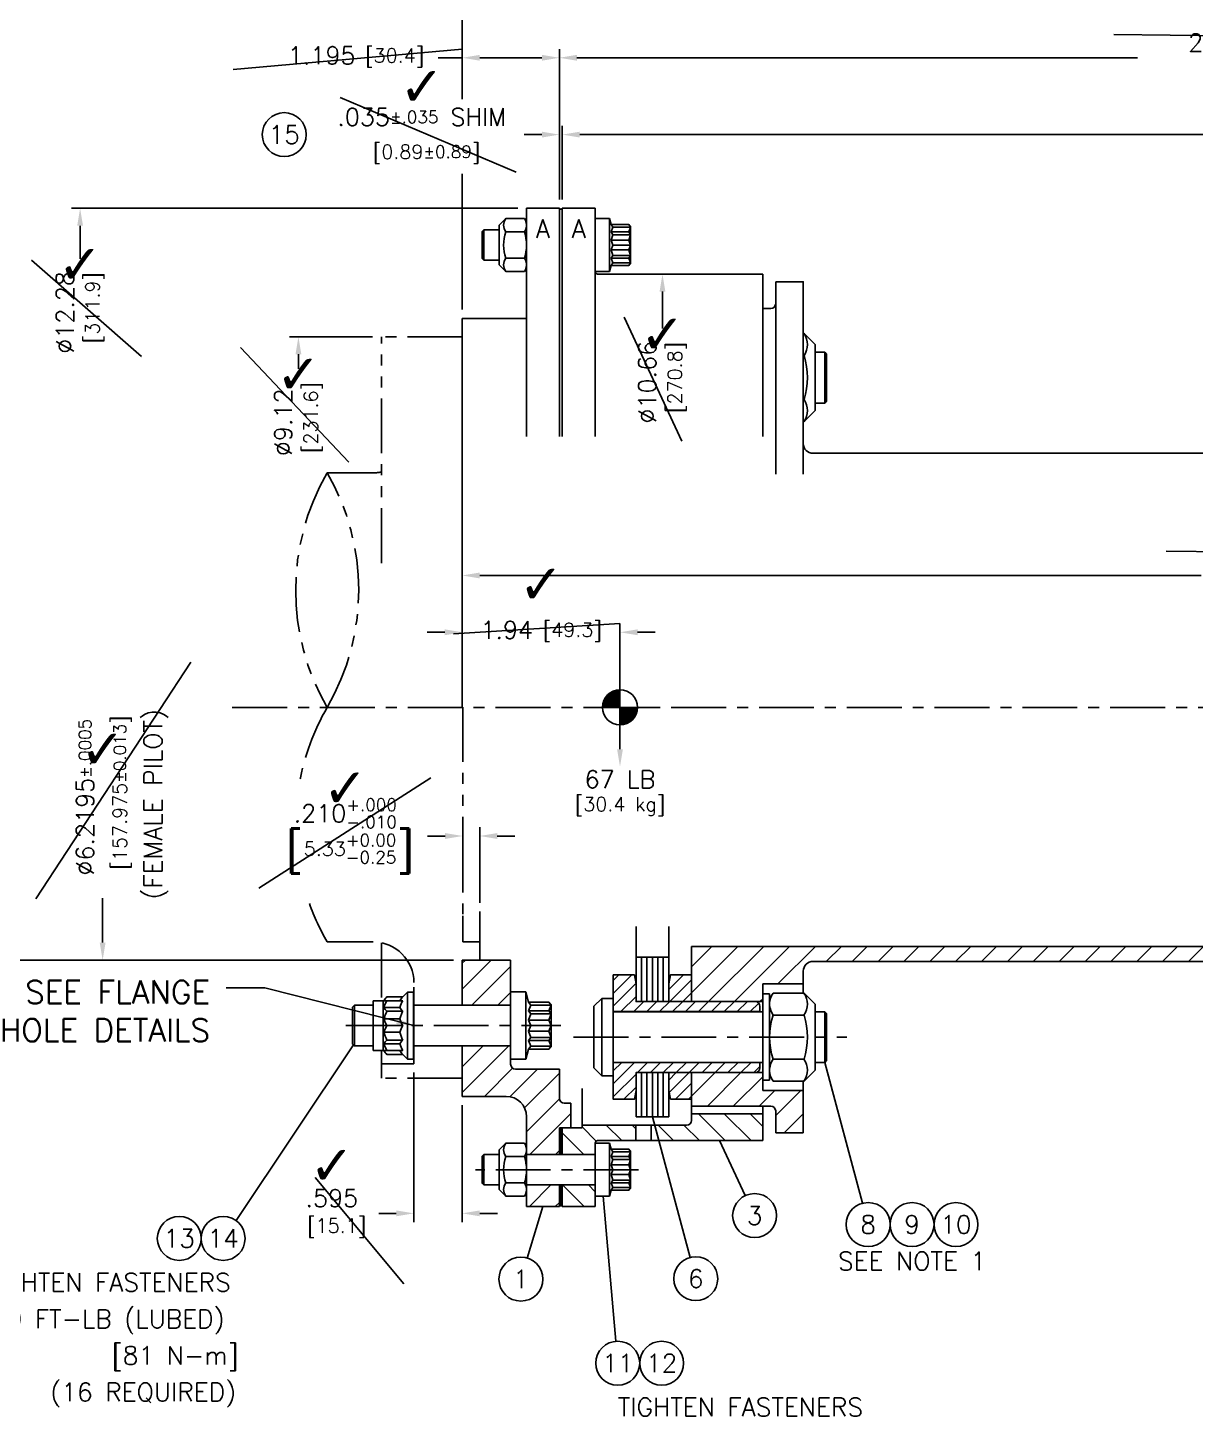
# Model space of a CAD drawing. Header units: inches. Extents: x 0 to 61.2, y 0 to 39.6.
# Drawn here: x 12.93 to 27.29, y 9.18 to 26.26 of the extents above; entities that cross this region are included whole.
import ezdxf
from ezdxf.enums import TextEntityAlignment as Align

# ---------------------------------------------------------------- set-up
doc = ezdxf.new("R2010")
doc.units = ezdxf.units.IN
doc.header["$LTSCALE"] = 0.54
doc.header["$MEASUREMENT"] = 0
doc.linetypes.add('CENTER', pattern=[2, 1.25, -0.25, 0.25, -0.25])
doc.linetypes.add('PHANTOM', pattern=[2.5, 1.25, -0.25, 0.25, -0.25, 0.25, -0.25])
for name, color, linetype in [('CENTER', 4, 'CENTER'), ('DIM', 1, 'Continuous'), ('DIM_QC_PASS', 3, 'Continuous'), ('HARD', 94, 'Continuous'), ('OBJ', 2, 'Continuous'), ('PHAN', 30, 'PHANTOM'), ('SHIM', 2, 'Continuous'), ('TEXT', 2, 'Continuous'), ('XHATCH', 3, 'Continuous')]:
    doc.layers.add(name, color=color, linetype=linetype)
doc.styles.add('ROMANS', font='romans')
doc.styles.get("Standard").update_dxf_attribs({"font": 'romans.shx'})
doc.dimstyles.get("Standard").update_dxf_attribs({"dimtxt": 0.156, "dimasz": 0.156, "dimexe": 0.0625, "dimexo": 0.0625, "dimgap": 0.09, "dimtad": 0, "dimdec": 3, "dimzin": 4, "dimdsep": 46, "dimtxsty": 'ROMANS', "dimcen": 0, "dimclrd": 1, "dimclre": 1, "dimclrt": 2, "dimazin": 1, "dimtfac": 0.8, "dimtdec": 3, "dimtofl": 0, "dimtmove": 0, "dimatfit": 3, "dimfxl": 1, "dimtolj": 1, "dimtzin": 4, "dimlwd": -1, "dimlwe": -1, "dimarcsym": 0})
doc.dimstyles.new('Standard$0', dxfattribs={"dimtxt": 0.156, "dimasz": 0.156, "dimexe": 0.0625, "dimexo": 0.0625, "dimgap": 0.09, "dimtad": 0, "dimdec": 3, "dimzin": 4, "dimdsep": 46, "dimtxsty": 'ROMANS', "dimcen": 0, "dimclrd": 1, "dimclre": 1, "dimclrt": 2, "dimazin": 1, "dimtfac": 0.8, "dimtdec": 3, "dimtofl": 0, "dimtmove": 0, "dimatfit": 3, "dimfxl": 1, "dimtolj": 1, "dimtzin": 4, "dimlwd": -1, "dimlwe": -1, "dimarcsym": 0})
pattern_1 = [(45, (3.04536, 0.80141), (-0.0795495, 0.0795495), [])]
pattern_2 = [(45, (3.04536, 0.8014), (-0.159099, 0.159099), [])]

# ---------------------------------------------------------------- blocks, each defined once
blk = doc.blocks.new('*D21')
at = {"layer": 'Defpoints', "color": 0, "transparency": 16777216}
for p in [(20.733, 23.231), (20.733, 12.571), (20.733, 12.571)]:
    blk.add_point(p, dxfattribs=at)
at = {"layer": 'DIM', "color": 1, "transparency": 16777216}
blk.add_line((20.733, 23.015), (20.733, 22.561), dxfattribs=at)
blk.add_solid([(20.697, 23.015), (20.769, 23.015), (20.733, 23.231)], dxfattribs=at)
at = {"layer": 'DIM', "color": 2, "transparency": 16777216, "insert": (20.733, 21.901), "char_height": 0.216, "attachment_point": 5, "rotation": 90, "style": 'ROMANS'}
blk.add_mtext('\\A1;%%c10.66\\P\\H0.8x; [270.8]', dxfattribs=at)
blk = doc.blocks.new('*D22')
at = {"layer": 'Defpoints', "color": 0, "transparency": 16777216}
for p in [(19.06, 24.041), (13.57, 11.761), (19.06, 11.761)]:
    blk.add_point(p, dxfattribs=at)
at = {"layer": 'DIM', "color": 1, "transparency": 16777216}
for p, q in [((18.952, 24.041), (13.462, 24.041)), ((13.57, 23.825), (13.57, 23.419))]:
    blk.add_line(p, q, dxfattribs=at)
blk.add_solid([(13.534, 23.825), (13.606, 23.825), (13.57, 24.041)], dxfattribs=at)
at = {"layer": 'DIM', "color": 2, "transparency": 16777216, "insert": (13.57, 22.76), "char_height": 0.216, "attachment_point": 5, "rotation": 90, "style": 'ROMANS'}
blk.add_mtext('\\A1;%%c12.28\\P\\H0.8x; [311.9]', dxfattribs=at)
blk = doc.blocks.new('es-hn6')
at = {"layer": 'HARD'}
for p, q in [((0, 0.281), (0.025, 0.325)), ((0, -0.281), (0, 0.281)), ((0.025, 0.325), (0.256, 0.325)), ((0.337, 0.244), (0.256, 0.325)), ((0.337, 0.244), (0.337, -0.244)), ((0.025, 0.162), (0.256, 0.162)), ((0.025, -0.162), (0.256, -0.162)), ((0.025, -0.325), (0, -0.281)), ((0.256, -0.325), (0.025, -0.325)), ((0.337, -0.244), (0.256, -0.325))]:
    blk.add_line(p, q, dxfattribs=at)
for centre, radius, start, end in [((0.143, 0.244), 0.143, 154.5389, 214.5389), ((0.138, 0.244), 0.143, 325.4611, 34.5389), ((0.535, 0), 0.535, 162.3292, 197.6708), ((-0.254, 0), 0.535, 342.3292, 17.6708), ((0.143, -0.244), 0.143, 145.4611, 205.4611), ((0.138, -0.244), 0.143, 325.4611, 34.5389)]:
    blk.add_arc(centre, radius, start, end, dxfattribs=at)
blk = doc.blocks.new('es-tb6')
at = {"layer": 'HARD'}
for p, q in [((0, 0.325), (0, -0.325)), ((0.176, 0.325), (0, 0.325)), ((0.176, -0.325), (0.176, 0.325)), ((0.195, 0.253), (0.176, 0.325)), ((0.415, 0.253), (0.195, 0.253)), ((0.195, 0.253), (0.215, 0.22)), ((0.215, 0.22), (0.195, 0.161)), ((0.435, 0.22), (0.215, 0.22)), ((0.435, 0.233), (0.415, 0.253)), ((0.415, 0.253), (0.435, 0.22)), ((0.435, 0.22), (0.415, 0.161)), ((0.435, 0.233), (0.435, -0.233)), ((0.415, 0.161), (0.195, 0.161)), ((0.195, 0.161), (0.215, 0.127)), ((0.215, 0.127), (0.195, 0.059)), ((0.415, 0.059), (0.195, 0.059)), ((0.195, 0.059), (0.215, 0)), ((0.215, 0), (0.195, -0.059)), ((0.435, 0.127), (0.215, 0.127)), ((0.435, 0), (0.215, 0)), ((0.415, 0.161), (0.435, 0.127)), ((0.435, 0.127), (0.415, 0.059)), ((0.415, 0.059), (0.435, 0)), ((0.435, 0), (0.415, -0.059)), ((0.415, -0.059), (0.195, -0.059)), ((0.195, -0.059), (0.215, -0.127)), ((0.215, -0.127), (0.195, -0.161)), ((0.415, -0.161), (0.195, -0.161)), ((0.195, -0.161), (0.215, -0.22)), ((0.435, -0.127), (0.215, -0.127)), ((0.415, -0.059), (0.435, -0.127)), ((0.435, -0.127), (0.415, -0.161)), ((0.415, -0.161), (0.435, -0.22)), ((0, -0.325), (0.176, -0.325)), ((0.195, -0.253), (0.176, -0.325)), ((0.215, -0.22), (0.195, -0.253)), ((0.415, -0.253), (0.195, -0.253)), ((0.435, -0.22), (0.215, -0.22)), ((0.435, -0.22), (0.415, -0.253)), ((0.435, -0.233), (0.415, -0.253))]:
    blk.add_line(p, q, dxfattribs=at)
blk = doc.blocks.new('es-hn10')
at = {"layer": 'HARD'}
for p, q in [((0, 0.469), (0.042, 0.541)), ((0.042, 0.541), (0.424, 0.541)), ((0.559, 0.406), (0.424, 0.541)), ((0, -0.469), (0, 0.469)), ((0.559, 0.406), (0.559, -0.406)), ((0.042, 0.271), (0.424, 0.271)), ((0.042, -0.271), (0.424, -0.271)), ((0.042, -0.541), (0, -0.469)), ((0.559, -0.406), (0.424, -0.541)), ((0.424, -0.541), (0.042, -0.541))]:
    blk.add_line(p, q, dxfattribs=at)
for centre, radius, start, end in [((0.226, 0.406), 0.239, 325.5253, 34.4747), ((0.239, 0.406), 0.239, 154.4747, 214.4747), ((0.894, 0), 0.894, 162.3637, 197.6363), ((-0.428, 0), 0.894, 342.3637, 17.6363), ((0.239, -0.406), 0.239, 145.5253, 205.5253), ((0.226, -0.406), 0.239, 325.5253, 34.4747)]:
    blk.add_arc(centre, radius, start, end, dxfattribs=at)
blk = doc.blocks.new('*D26')
at = {"layer": 'Defpoints', "color": 0, "transparency": 16777216}
for p in [(18.27, 18.825), (18.27, 17.901), (20.21, 17.901)]:
    blk.add_point(p, dxfattribs=at)
at = {"layer": 'DIM', "color": 1, "transparency": 16777216}
for p, q in [((18.054, 18.825), (17.838, 18.825)), ((20.21, 18.009), (20.21, 18.933)), ((20.426, 18.825), (20.642, 18.825))]:
    blk.add_line(p, q, dxfattribs=at)
for points in [[(18.054, 18.861), (18.054, 18.789), (18.27, 18.825)], [(20.426, 18.861), (20.426, 18.789), (20.21, 18.825)]]:
    blk.add_solid(points, dxfattribs=at)
at = {"layer": 'DIM', "color": 2, "transparency": 16777216, "insert": (19.24, 18.825), "char_height": 0.216, "attachment_point": 5, "style": 'ROMANS'}
blk.add_mtext('\\A1;1.94\\H0.8x; [49.3]', dxfattribs=at)
blk = doc.blocks.new('*D29')
at = {"layer": 'Defpoints', "color": 0, "transparency": 16777216}
for p in [(19.465, 24.947), (19.465, 24.041), (19.5, 24.041)]:
    blk.add_point(p, dxfattribs=at)
at = {"layer": 'DIM', "color": 1, "transparency": 16777216}
for p, q in [((19.249, 24.947), (19.033, 24.947)), ((19.465, 24.149), (19.465, 25.055)), ((19.5, 24.149), (19.5, 25.055)), ((19.716, 24.947), (19.932, 24.947))]:
    blk.add_line(p, q, dxfattribs=at)
for points in [[(19.249, 24.983), (19.249, 24.911), (19.465, 24.947)], [(19.716, 24.983), (19.716, 24.911), (19.5, 24.947)]]:
    blk.add_solid(points, dxfattribs=at)
at = {"layer": 'DIM', "color": 2, "transparency": 16777216, "char_height": 0.216, "attachment_point": 5, "style": 'ROMANS'}
for s, insert in [('\\A1;.035{\\H0.1512;±.035} SHIM', (17.772, 25.163)), ('\\A1;\\H0.8x; [0.89{\\H0.1512;±0.89}]', (17.772, 24.707))]:
    blk.add_mtext(s, dxfattribs=dict(at, insert=insert))
blk = doc.blocks.new('*D31')
at = {"layer": 'Defpoints', "color": 0, "transparency": 16777216}
for p in [(42.064, 24.947), (19.5, 24.041), (42.064, 22.151)]:
    blk.add_point(p, dxfattribs=at)
at = {"layer": 'DIM', "color": 1, "transparency": 16777216}
for p, q in [((19.5, 24.149), (19.5, 25.055)), ((19.716, 24.947), (29.337, 24.947)), ((41.848, 24.947), (32.227, 24.947)), ((42.064, 22.259), (42.064, 25.055))]:
    blk.add_line(p, q, dxfattribs=at)
for points in [[(19.716, 24.983), (19.716, 24.911), (19.5, 24.947)], [(41.848, 24.983), (41.848, 24.911), (42.064, 24.947)]]:
    blk.add_solid(points, dxfattribs=at)
at = {"layer": 'DIM', "color": 2, "transparency": 16777216, "insert": (30.782, 24.947), "char_height": 0.216, "attachment_point": 5, "style": 'ROMANS'}
blk.add_mtext('\\A1;CENTER SECTION', dxfattribs=at)
blk = doc.blocks.new('*D32')
at = {"layer": 'Defpoints', "color": 0, "transparency": 16777216}
for p in [(42.099, 25.892), (19.465, 24.041), (42.099, 22.151)]:
    blk.add_point(p, dxfattribs=at)
at = {"layer": 'DIM', "color": 1, "transparency": 16777216}
for p, q in [((19.465, 24.149), (19.465, 26)), ((42.099, 22.259), (42.099, 26)), ((19.681, 25.892), (26.575, 25.892)), ((41.883, 25.892), (34.989, 25.892))]:
    blk.add_line(p, q, dxfattribs=at)
for points in [[(19.681, 25.928), (19.681, 25.856), (19.465, 25.892)], [(41.883, 25.928), (41.883, 25.856), (42.099, 25.892)]]:
    blk.add_solid(points, dxfattribs=at)
at = {"layer": 'DIM', "color": 2, "transparency": 16777216, "insert": (30.782, 25.892), "char_height": 0.216, "attachment_point": 5, "style": 'ROMANS'}
blk.add_mtext('\\A1;28.299 RIGID FLANGE TO SLEEVE FLANGE (COLD) \\P\\H0.8x;[718.79]', dxfattribs=at)
blk = doc.blocks.new('*D33')
at = {"layer": 'Defpoints', "color": 0, "transparency": 16777216}
for p in [(47.825, 26.837), (18.27, 22.686), (47.825, 20.901)]:
    blk.add_point(p, dxfattribs=at)
at = {"layer": 'DIM', "color": 1, "transparency": 16777216}
for p, q in [((18.27, 25.384), (18.27, 26.945)), ((18.486, 26.837), (30.8, 26.837)), ((47.609, 26.837), (35.295, 26.837)), ((47.825, 21.009), (47.825, 26.945)), ((18.27, 22.794), (18.27, 24.463))]:
    blk.add_line(p, q, dxfattribs=at)
for points in [[(18.486, 26.873), (18.486, 26.801), (18.27, 26.837)], [(47.609, 26.873), (47.609, 26.801), (47.825, 26.837)]]:
    blk.add_solid(points, dxfattribs=at)
at = {"layer": 'DIM', "color": 2, "transparency": 16777216, "insert": (33.048, 26.837), "char_height": 0.216, "attachment_point": 5, "style": 'ROMANS'}
blk.add_mtext('\\A1;(35.220 COLD-INSTALLED) \\P\\H0.8x;[894.6]', dxfattribs=at)
blk = doc.blocks.new('*D36')
at = {"layer": 'Defpoints', "color": 0, "transparency": 16777216}
for p in [(18.27, 19.524), (42.605, 19.524), (42.605, 19.524)]:
    blk.add_point(p, dxfattribs=at)
at = {"layer": 'DIM', "color": 1, "transparency": 16777216}
for p, q in [((18.486, 19.524), (27.357, 19.524)), ((42.389, 19.524), (33.518, 19.524))]:
    blk.add_line(p, q, dxfattribs=at)
for points in [[(18.486, 19.56), (18.486, 19.488), (18.27, 19.524)], [(42.389, 19.56), (42.389, 19.488), (42.605, 19.524)]]:
    blk.add_solid(points, dxfattribs=at)
at = {"layer": 'DIM', "color": 2, "transparency": 16777216, "insert": (30.438, 19.524), "char_height": 0.216, "attachment_point": 5, "style": 'ROMANS'}
blk.add_mtext('\\A1;30.000 NOMINAL SHAFT SEPARATION\\P\\H0.8x;[762.0]', dxfattribs=at)
blk = doc.blocks.new('*D38')
at = {"layer": 'Defpoints', "color": 0, "transparency": 16777216}
for p in [(19.465, 25.892), (19.465, 24.042), (18.27, 22.686)]:
    blk.add_point(p, dxfattribs=at)
at = {"layer": 'DIM', "color": 1, "transparency": 16777216}
for p, q in [((18.27, 25.384), (18.27, 26)), ((19.465, 24.15), (19.465, 26)), ((18.27, 25.892), (17.972, 25.892)), ((19.249, 25.892), (18.486, 25.892)), ((18.27, 22.794), (18.27, 24.463))]:
    blk.add_line(p, q, dxfattribs=at)
for points in [[(18.486, 25.928), (18.486, 25.856), (18.27, 25.892)], [(19.249, 25.928), (19.249, 25.856), (19.465, 25.892)]]:
    blk.add_solid(points, dxfattribs=at)
at = {"layer": 'DIM', "color": 2, "transparency": 16777216, "insert": (16.963, 25.892), "char_height": 0.216, "attachment_point": 5, "style": 'ROMANS'}
blk.add_mtext('\\A1;1.195\\H0.8x; [30.4]', dxfattribs=at)
blk = doc.blocks.new('*D39')
at = {"layer": 'Defpoints', "color": 0, "transparency": 16777216}
for p in [(17.275, 22.461), (16.255, 13.341), (17.275, 13.341)]:
    blk.add_point(p, dxfattribs=at)
at = {"layer": 'DIM', "color": 1, "transparency": 16777216}
for p, q in [((17.167, 22.461), (16.147, 22.461)), ((16.255, 22.245), (16.255, 22.067))]:
    blk.add_line(p, q, dxfattribs=at)
blk.add_solid([(16.219, 22.245), (16.291, 22.245), (16.255, 22.461)], dxfattribs=at)
at = {"layer": 'DIM', "color": 2, "transparency": 16777216, "insert": (16.255, 21.408), "char_height": 0.216, "attachment_point": 5, "rotation": 90, "style": 'ROMANS'}
blk.add_mtext('\\A1;%%c9.12\\P\\H0.8x; [231.6]', dxfattribs=at)
blk = doc.blocks.new('*D40')
at = {"layer": 'Defpoints', "color": 0, "transparency": 16777216}
for p in [(18.27, 21.011), (11.477, 14.791), (18.27, 14.791)]:
    blk.add_point(p, dxfattribs=at)
at = {"layer": 'DIM', "color": 1, "transparency": 16777216}
for p, q in [((11.477, 15.007), (11.477, 15.465)), ((18.162, 14.791), (11.369, 14.791))]:
    blk.add_line(p, q, dxfattribs=at)
blk.add_solid([(11.441, 15.007), (11.513, 15.007), (11.477, 14.791)], dxfattribs=at)
at = {"layer": 'DIM', "color": 2, "transparency": 16777216, "char_height": 0.216, "attachment_point": 5, "rotation": 90, "style": 'ROMANS'}
for s, insert in [('\\A1;\\H0.8x; {\\o\\l\\H0.36288;[}157.988{\\H0.1512;\\S+0.000^ -0.013;}{\\o\\l\\H0.36288;]}', (11.862, 16.796)), ('\\A1;%%c6.2200{\\H0.1512;\\S+.0000^ -.0005;}', (11.193, 16.796))]:
    blk.add_mtext(s, dxfattribs=dict(at, insert=insert))
blk = doc.blocks.new('*D41')
at = {"layer": 'Defpoints', "color": 0, "transparency": 16777216}
for p in [(18.27, 21.011), (13.847, 14.792), (18.27, 14.792)]:
    blk.add_point(p, dxfattribs=at)
at = {"layer": 'DIM', "color": 1, "transparency": 16777216}
for p, q in [((13.847, 15.008), (13.847, 15.555)), ((18.162, 14.792), (13.739, 14.792))]:
    blk.add_line(p, q, dxfattribs=at)
blk.add_solid([(13.811, 15.008), (13.883, 15.008), (13.847, 14.792)], dxfattribs=at)
at = {"layer": 'DIM', "color": 2, "transparency": 16777216, "char_height": 0.216, "attachment_point": 5, "rotation": 90, "style": 'ROMANS'}
for s, insert in [('\\A1;\\H0.8x; [157.975{\\H0.1512;±0.013}]', (14.087, 16.796)), ('\\A1;%%c6.2195{\\H0.1512;±.0005}', (13.631, 16.796))]:
    blk.add_mtext(s, dxfattribs=dict(at, insert=insert))
blk = doc.blocks.new('*D43')
at = {"layer": 'Defpoints', "color": 0, "transparency": 16777216}
for p in [(18.275, 16.319), (18.275, 16.319), (18.485, 15.389)]:
    blk.add_point(p, dxfattribs=at)
at = {"layer": 'DIM', "color": 1, "transparency": 16777216}
for p, q in [((18.485, 15.497), (18.485, 16.427)), ((18.059, 16.319), (17.843, 16.319)), ((18.701, 16.319), (18.917, 16.319))]:
    blk.add_line(p, q, dxfattribs=at)
for points in [[(18.059, 16.355), (18.059, 16.283), (18.275, 16.319)], [(18.701, 16.355), (18.701, 16.283), (18.485, 16.319)]]:
    blk.add_solid(points, dxfattribs=at)
at = {"layer": 'DIM', "color": 2, "transparency": 16777216, "insert": (16.831, 16.319), "char_height": 0.216, "attachment_point": 5, "style": 'ROMANS'}
blk.add_mtext('\\A1;.210{\\H0.1512;\\S+.000^ -.010;}\\H0.8x;\\P {\\o\\l\\H0.36288;[}5.33{\\H0.1512;\\S+0.00^ -0.25;}{\\o\\l\\H0.36288;]}', dxfattribs=at)
blk = doc.blocks.new('es-tb8')
at = {"layer": 'HARD'}
for p, q in [((0, -0.414), (0, 0.414)), ((0, 0.414), (0.187, 0.414)), ((0.187, 0.414), (0.187, 0)), ((0.22, 0.29), (0.187, 0.414)), ((0.47, 0.29), (0.22, 0.29)), ((0.22, 0.29), (0.25, 0.252)), ((0.25, 0.252), (0.22, 0.184)), ((0.47, 0.184), (0.22, 0.184)), ((0.22, 0.184), (0.25, 0.145)), ((0.5, 0.252), (0.25, 0.252)), ((0.5, 0.26), (0.47, 0.29)), ((0.47, 0.29), (0.5, 0.252)), ((0.5, 0.252), (0.47, 0.184)), ((0.47, 0.184), (0.5, 0.145)), ((0.5, -0.26), (0.5, 0.26)), ((0.187, 0), (0.187, -0.414)), ((0.25, 0.145), (0.22, 0.067)), ((0.47, 0.067), (0.22, 0.067)), ((0.22, 0.067), (0.25, 0)), ((0.25, 0), (0.22, -0.067)), ((0.5, 0.145), (0.25, 0.145)), ((0.5, 0), (0.25, 0)), ((0.5, 0.145), (0.47, 0.067)), ((0.47, 0.067), (0.5, 0)), ((0.5, 0), (0.47, -0.067)), ((0.47, -0.067), (0.22, -0.067)), ((0.22, -0.067), (0.25, -0.145)), ((0.25, -0.145), (0.22, -0.184)), ((0.5, -0.145), (0.25, -0.145)), ((0.47, -0.067), (0.5, -0.145)), ((0.5, -0.145), (0.47, -0.184)), ((0.22, -0.29), (0.187, -0.414)), ((0.47, -0.184), (0.22, -0.184)), ((0.22, -0.184), (0.25, -0.252)), ((0.25, -0.252), (0.22, -0.29)), ((0.47, -0.29), (0.22, -0.29)), ((0.5, -0.252), (0.25, -0.252)), ((0.47, -0.184), (0.5, -0.252)), ((0.5, -0.252), (0.47, -0.29)), ((0.5, -0.26), (0.47, -0.29)), ((0.187, -0.414), (0, -0.414))]:
    blk.add_line(p, q, dxfattribs=at)
blk = doc.blocks.new('es-tn8')
at = {"layer": 'HARD'}
for p, q in [((0, 0.407), (0.005, 0.412)), ((0, 0.407), (0, 0.259)), ((0.005, 0.412), (0.005, -0.412)), ((0.079, 0.412), (0.005, 0.412)), ((0.079, 0.412), (0.079, -0.412)), ((0.079, 0.412), (0.137, 0.354)), ((0.332, 0.354), (0.137, 0.354)), ((0.379, 0.307), (0.332, 0.354)), ((0, 0.259), (0, -0.259)), ((0.137, 0.307), (0.173, 0.307)), ((0.332, 0.177), (0.137, 0.177)), ((0.368, 0.307), (0.173, 0.307)), ((0.368, 0.224), (0.173, 0.224)), ((0.379, 0.307), (0.379, 0.304)), ((0.379, 0.304), (0.379, -0.304)), ((0.379, 0.304), (0.5, 0.304)), ((0.5, 0.223), (0.5, 0.304)), ((0.5, -0.223), (0.5, 0.223)), ((0.332, 0), (0.137, 0)), ((0.368, 0.082), (0.173, 0.082)), ((0.368, -0.082), (0.173, -0.082)), ((0, -0.259), (0, -0.406)), ((0.332, -0.177), (0.137, -0.177)), ((0.173, -0.307), (0.137, -0.307)), ((0.368, -0.224), (0.173, -0.224)), ((0.368, -0.307), (0.173, -0.307)), ((0.332, -0.354), (0.379, -0.307)), ((0.379, -0.304), (0.379, -0.307)), ((0.5, -0.304), (0.379, -0.304)), ((0.5, -0.304), (0.5, -0.223)), ((0.005, -0.412), (0, -0.406)), ((0.005, -0.412), (0.079, -0.412)), ((0.137, -0.354), (0.079, -0.412)), ((0.332, -0.354), (0.137, -0.354))]:
    blk.add_line(p, q, dxfattribs=at)
for centre, radius, start, end in [((0.001, 0.211), 0.197, 28.9079, 46.4264), ((0.196, 0.211), 0.197, 28.9145, 46.4197), ((-0.194, 0.11), 0.385, 17.3093, 30.7356), ((-0.001, 0.321), 0.199, 313.6861, 330.9797), ((0.001, 0.11), 0.385, 17.3143, 30.7306), ((0.196, 0.32), 0.197, 313.5803, 331.0855), ((-0.198, 0.198), 0.389, 329.3332, 342.622), ((-0.194, -0.197), 0.385, 17.3093, 30.7356), ((0.001, 0.197), 0.385, 329.2694, 342.6857), ((0.001, -0.197), 0.385, 17.3143, 30.7306), ((0.001, -0.32), 0.197, 28.9079, 46.4264), ((-0.198, -0.108), 0.389, 329.3332, 342.622), ((-0.001, -0.21), 0.199, 313.6861, 330.9797), ((0.196, -0.32), 0.197, 28.9145, 46.4197), ((0.001, -0.11), 0.385, 329.2694, 342.6857), ((0.196, -0.211), 0.197, 313.5803, 331.0855)]:
    blk.add_arc(centre, radius, start, end, dxfattribs=at)
for points in [[(0.173, 0.082), (0.169, 0.099), (0.163, 0.115), (0.151, 0.146), (0.144, 0.162), (0.137, 0.177)], [(0.332, 0.177), (0.339, 0.162), (0.346, 0.146), (0.358, 0.115), (0.364, 0.099), (0.368, 0.082)], [(0.137, -0.177), (0.144, -0.162), (0.151, -0.146), (0.163, -0.115), (0.169, -0.099), (0.173, -0.082)]]:
    blk.add_open_spline(points, degree=3, knots=[0, 0, 0, 0, 0.5, 0.5, 1, 1, 1, 1], dxfattribs=at)
blk.add_open_spline([(0.368, -0.082), (0.36, -0.115), (0.347, -0.147), (0.332, -0.177)], degree=3, dxfattribs=at)
blk = doc.blocks.new('*D48')
at = {"layer": 'Defpoints', "color": 0, "transparency": 16777216}
for p in [(17.675, 13.516), (18.27, 13.116), (17.675, 11.677)]:
    blk.add_point(p, dxfattribs=at)
at = {"layer": 'DIM', "color": 1, "transparency": 16777216}
for p, q in [((17.675, 13.408), (17.675, 11.569)), ((18.27, 13.008), (18.27, 11.569)), ((17.459, 11.677), (17.243, 11.677)), ((18.486, 11.677), (18.702, 11.677))]:
    blk.add_line(p, q, dxfattribs=at)
for points in [[(17.459, 11.713), (17.459, 11.641), (17.675, 11.677)], [(18.486, 11.713), (18.486, 11.641), (18.27, 11.677)]]:
    blk.add_solid(points, dxfattribs=at)
at = {"layer": 'DIM', "color": 2, "transparency": 16777216, "insert": (16.666, 11.677), "char_height": 0.216, "attachment_point": 5, "style": 'ROMANS'}
blk.add_mtext('\\A1;.595\\H0.8x;\\P [15.1]', dxfattribs=at)

msp = doc.modelspace()

# ---------------------------------------------------------------- hatches: boundary and pattern name
at = {"layer": 'XHATCH'}
h = msp.add_hatch(dxfattribs=at)
h.set_pattern_fill('ANSI31', color=256, scale=1.8)
h.set_pattern_definition(pattern_2)
h.paths.add_polyline_path([(22.46536, 13.19041), (21.96536, 13.19041), (21.96536, 13.40791), (21.09036, 13.40791), (21.09036, 12.99641), (22.06536, 12.99641, -0.41421356), (22.12536, 12.93641), (22.12536, 12.66641), (22.46536, 12.66641)])
h.paths.add_polyline_path([(22.58536, 14.77641), (33.52036, 14.77641, 0.00761408), (33.56513, 14.96141), (21.09036, 14.96141), (21.09036, 14.28291), (21.96536, 14.28291), (21.96536, 14.50041), (22.46536, 14.50041), (22.46536, 14.65641, -0.41421356)])
h.paths.add_polyline_path([(42.06436, 13.90141), (41.71636, 13.90141), (41.65936, 13.84441), (41.65936, 13.65141), (42.06436, 13.65141)])
h.paths.add_polyline_path([(42.18936, 14.96141), (33.81513, 14.96141, -0.00761408), (33.77036, 14.77641), (41.53936, 14.77641, -0.41421356), (41.65936, 14.65641), (41.65936, 14.33341), (41.71636, 14.27641), (42.06436, 14.27641), (42.06436, 14.72966), (42.09936, 14.72966), (42.09936, 14.72991), (42.18936, 14.72991)])
h = msp.add_hatch(dxfattribs=at)
h.set_pattern_fill('ANSI31', color=256, scale=1.8)
h.set_pattern_definition(pattern_2)
h.paths.add_polyline_path([(19.46536, 12.02641), (19.06036, 12.02641), (19.06036, 11.76091), (19.46536, 11.76091)])
h.paths.add_polyline_path([(19.60536, 13.03141), (19.52536, 13.03141, -0.41421356), (19.46536, 13.09141), (19.46536, 13.45141), (18.92536, 13.45141, -0.41421356), (18.86536, 13.51141), (18.86536, 13.73641), (18.27036, 13.73641), (18.27036, 13.11641), (18.81036, 13.11641, -0.41421356), (19.06036, 12.86641), (19.06036, 12.40141), (19.46536, 12.40141), (19.46536, 12.72991), (19.60536, 12.72991)])
h.paths.add_polyline_path([(18.86536, 14.79191), (18.27036, 14.79191), (18.27036, 14.23641), (18.86536, 14.23641)])
h = msp.add_hatch(dxfattribs=at)
h.set_pattern_fill('ANSI31', color=256, scale=0.9)
h.set_pattern_definition(pattern_1)
h.paths.add_polyline_path([(20.40736, 14.50041), (20.38796, 14.61041), (20.12736, 14.61041), (20.12736, 14.15841), (21.93236, 14.15841), (21.93236, 14.22291, 0.41421356), (21.87236, 14.28291), (20.40736, 14.28291)])
h.paths.add_polyline_path([(20.40736, 13.40791), (21.87236, 13.40791, 0.41421356), (21.93236, 13.46791), (21.93236, 13.53241), (20.12736, 13.53241), (20.12736, 13.08041), (20.38796, 13.08041), (20.40736, 13.19041)])
h = msp.add_hatch(dxfattribs=at)
h.set_pattern_fill('ANSI31', color=256, scale=0.9)
h.set_pattern_definition(pattern_1)
h.paths.add_polyline_path([(21.09036, 14.61041), (20.82975, 14.61041), (20.81036, 14.50041), (20.81036, 14.28291), (21.09036, 14.28291)])
h.paths.add_polyline_path([(21.09036, 13.40791), (20.81036, 13.40791), (20.81036, 13.19041), (20.82975, 13.08041), (21.09036, 13.08041)])
h = msp.add_hatch(dxfattribs=at)
h.set_pattern_fill('ANSI31', color=256, scale=1.8, angle=90)
h.set_pattern_definition([(135, (3.04536, 0.8014), (-0.159099, -0.159099), [])])
h.paths.add_polyline_path([(19.90536, 12.02641), (19.50036, 12.02641), (19.50036, 11.76141), (19.90536, 11.76141)])
h.paths.add_polyline_path([(21.96536, 12.90141), (21.09036, 12.90141), (21.09036, 12.82141, -0.41421356), (21.03036, 12.76141), (20.59536, 12.76141), (20.59536, 12.57141), (21.96536, 12.57141)])
h.paths.add_polyline_path([(20.40536, 12.76141), (19.74536, 12.76141), (19.74536, 12.72991), (19.50036, 12.72991), (19.50036, 12.40141), (19.90536, 12.40141), (19.90536, 12.54141, -0.41421356), (19.93536, 12.57141), (20.40536, 12.57141)])

# ---------------------------------------------------------------- linework, layer by layer
at = {"layer": 'CENTER'}
for p, q in [((15.44041, 17.90141), (41.60066, 17.90141)), ((16.83855, 13.98641), (19.48332, 13.98641)), ((19.63936, 13.84541), (23.00236, 13.84541)), ((20.43637, 12.21391), (18.43503, 12.21391))]:
    msp.add_line(p, q, dxfattribs=at)
at = {"layer": 'DIM', "color": 1}
for p, q in [((20.21036, 18.26878), (20.21036, 17.54099)), ((20.56797, 17.90141), (19.85275, 17.90141))]:
    msp.add_line(p, q, dxfattribs=at)
at = {"layer": 'DIM'}
for p, q in [((16.93208, 13.74814), (15.48757, 11.58726)), ((22.72891, 13.53291), (23.19302, 11.80081)), ((20.60886, 12.86641), (21.07297, 11.13431)), ((21.4333, 12.57141), (21.75112, 11.89485)), ((20.00286, 11.88941), (20.15914, 10.10303)), ((19.26286, 11.76091), (19.06975, 11.12599))]:
    msp.add_line(p, q, dxfattribs=at)
at = {"layer": 'DIM', "color": 1, "const_width": 0.216}
for points in [[(20.21036, 18.00941, 0.41421356), (20.10236, 17.90141, 1)], [(20.21036, 17.79341, 0.41421356), (20.31836, 17.90141, 1)]]:
    msp.add_lwpolyline(points, format="xyb", dxfattribs=at)
at = {"layer": 'DIM'}
msp.add_lwpolyline([(20.21036, 17.38705), (20.21036, 17.90141)], dxfattribs=at)
for centre in [(16.08036, 24.94703), (21.86591, 11.65047), (23.2629, 11.54001), (23.8029, 11.54001), (24.3429, 11.54001), (14.78927, 11.36854), (15.32927, 11.36854), (18.99118, 10.86768), (21.14285, 10.87351), (20.18268, 9.83406), (20.72268, 9.83406)]:
    msp.add_circle(centre, 0.27, dxfattribs=at)
at = {"layer": 'DIM', "color": 1}
msp.add_circle((20.21036, 17.90141), 0.216, dxfattribs=at)
at = {"layer": 'DIM'}
msp.add_solid([(20.24636, 17.38705), (20.21036, 17.17105), (20.17436, 17.38705)], dxfattribs=at)
at = {"layer": 'HARD'}
for p, q in [((18.53586, 23.77641), (18.51436, 23.75491)), ((18.51436, 23.75491), (18.51436, 23.42291)), ((18.72336, 23.77641), (18.53586, 23.77641)), ((18.53586, 23.77641), (18.53586, 23.40141)), ((18.51436, 23.42291), (18.53586, 23.40141)), ((18.53586, 23.40141), (18.72336, 23.40141)), ((22.46536, 22.49891), (22.47398, 22.49891)), ((22.60936, 22.36354), (22.47398, 22.49891)), ((22.46536, 22.22816), (22.47398, 22.22816)), ((22.60936, 22.36354), (22.60936, 21.55129)), ((22.60936, 22.26991), (22.72891, 22.26991)), ((22.72891, 22.26991), (22.75236, 22.24646)), ((22.72891, 22.26991), (22.72891, 21.64491)), ((22.75236, 22.24646), (22.75236, 21.66836)), ((22.46536, 21.68666), (22.47398, 21.68666)), ((22.60936, 21.55129), (22.47398, 21.41591)), ((22.72891, 21.64491), (22.60936, 21.64491)), ((22.75236, 21.66836), (22.72891, 21.64491)), ((22.47398, 21.41591), (22.46536, 21.41591)), ((21.96536, 14.37641), (22.05036, 14.37641)), ((21.96536, 13.31441), (21.96536, 14.37641)), ((22.05036, 14.37641), (22.05036, 14.31416)), ((16.94381, 14.23641), (16.92036, 14.21296)), ((16.92036, 14.21296), (16.92036, 13.75986)), ((17.17536, 14.23641), (16.94381, 14.23641)), ((16.94381, 14.23641), (16.94381, 13.73641)), ((18.86536, 14.23641), (17.67536, 14.23641)), ((19.98736, 14.32191), (19.88936, 14.22391)), ((19.88936, 14.22391), (19.88936, 13.46691)), ((20.12736, 14.32191), (19.98736, 14.32191)), ((19.98736, 14.32191), (19.98736, 13.36891)), ((20.12736, 13.36891), (20.12736, 14.32191)), ((20.12736, 14.15791), (21.96536, 14.15791)), ((22.72891, 14.15791), (22.72891, 13.53291)), ((16.92036, 13.75986), (16.94381, 13.73641)), ((16.94381, 13.73641), (17.17536, 13.73641)), ((17.67536, 13.73641), (18.86536, 13.73641)), ((21.96536, 13.53291), (20.12736, 13.53291)), ((19.88936, 13.46691), (19.98736, 13.36891)), ((19.98736, 13.36891), (20.12736, 13.36891)), ((22.05036, 13.37666), (22.05036, 13.31441)), ((22.05036, 13.31441), (21.96536, 13.31441)), ((18.53586, 12.40141), (18.53586, 12.02641)), ((19.90536, 12.40141), (19.06036, 12.40141)), ((19.06036, 12.02641), (19.90536, 12.02641))]:
    msp.add_line(p, q, dxfattribs=at)
for points in [[(22.60936, 14.15791), (22.72891, 14.15791), (22.75236, 14.13446), (22.75236, 13.55636), (22.72891, 13.53291), (22.60936, 13.53291)], [(18.72336, 12.40141), (18.53586, 12.40141), (18.51436, 12.37991), (18.51436, 12.04791), (18.53586, 12.02641), (18.72336, 12.02641)]]:
    msp.add_lwpolyline(points, dxfattribs=at)
for centre, radius, start, end in [((22.27682, 22.36354), 0.23916, 325.525342, 34.474658), ((21.62234, 21.95741), 0.89364, 342.363663, 17.636337), ((22.27682, 21.55129), 0.23916, 325.525342, 34.474658)]:
    msp.add_arc(centre, radius, start, end, dxfattribs=at)
at = {"layer": 'OBJ'}
for p, q in [((19.06036, 24.04191), (19.06036, 21.23533)), ((19.06036, 24.04191), (19.46536, 24.04191)), ((19.50036, 24.04141), (19.90536, 24.04141)), ((19.90536, 24.04141), (19.90536, 23.26141)), ((19.90536, 23.26141), (19.90536, 21.23533)), ((19.93536, 23.23141), (21.96536, 23.23141)), ((21.96536, 23.23141), (21.96536, 21.23533)), ((22.12536, 22.86641), (22.12536, 20.77141)), ((18.27036, 17.90141), (18.27036, 22.68641)), ((18.27036, 22.68641), (19.06036, 22.68641)), ((22.46536, 21.14641), (22.46536, 20.77141)), ((22.58536, 21.02641), (33.52036, 21.02641)), ((20.40736, 15.20541), (20.40736, 14.83041)), ((20.81036, 15.20541), (20.81036, 14.83041)), ((21.09036, 14.96141), (21.09036, 14.28291)), ((21.09036, 14.96141), (33.56513, 14.96141)), ((18.27036, 14.79166), (18.27036, 14.23641)), ((18.27036, 14.79166), (18.86536, 14.79166)), ((18.86536, 14.79166), (18.86536, 14.23641)), ((20.81036, 14.83041), (20.40736, 14.83041)), ((20.40736, 14.83041), (20.40736, 14.28291)), ((20.47452, 14.28291), (20.47452, 14.83041)), ((20.54169, 14.28291), (20.54169, 14.83041)), ((20.60886, 14.28291), (20.60886, 14.83041)), ((20.67602, 14.28291), (20.67602, 14.83041)), ((20.74319, 14.28291), (20.74319, 14.83041)), ((20.81036, 14.28291), (20.81036, 14.83041)), ((22.58536, 14.77641), (33.52036, 14.77641)), ((20.82975, 14.61041), (20.81036, 14.50041)), ((21.09036, 14.61041), (20.82975, 14.61041)), ((21.09036, 14.28291), (21.09036, 14.61041)), ((22.46536, 14.38691), (22.46536, 14.65641)), ((20.81036, 14.50041), (20.81036, 14.28291)), ((21.96536, 14.28291), (21.96536, 14.50041)), ((21.96536, 14.50041), (22.46536, 14.50041)), ((20.40736, 14.28291), (20.81036, 14.28291)), ((20.81036, 14.28291), (21.09036, 14.28291)), ((21.09036, 14.28291), (21.96536, 14.28291)), ((18.27036, 13.73641), (18.27036, 13.11641)), ((18.86536, 13.73641), (18.86536, 13.51141)), ((18.92536, 13.45141), (19.46536, 13.45141)), ((19.46536, 13.09141), (19.46536, 13.45141)), ((20.81036, 13.40791), (20.40736, 13.40791)), ((20.40736, 13.40791), (20.40736, 12.86641)), ((20.47452, 12.86641), (20.47452, 13.40791)), ((20.54169, 12.86641), (20.54169, 13.40791)), ((20.60886, 12.86641), (20.60886, 13.40791)), ((20.67602, 12.86641), (20.67602, 13.40791)), ((20.74319, 12.86641), (20.74319, 13.40791)), ((20.81036, 13.19041), (20.81036, 13.40791)), ((20.81036, 13.40791), (21.09036, 13.40791)), ((20.81036, 12.86641), (20.81036, 13.40791)), ((21.09036, 13.40791), (21.09036, 13.08041)), ((21.96536, 13.40791), (21.09036, 13.40791)), ((21.09036, 13.40791), (21.09036, 12.99641)), ((21.96536, 13.19041), (21.96536, 13.40791)), ((19.74536, 13.21141), (19.74536, 12.76141)), ((20.82975, 13.08041), (20.81036, 13.19041)), ((22.46536, 13.19041), (21.96536, 13.19041)), ((22.46536, 12.66641), (22.46536, 13.30391)), ((18.27036, 13.11641), (18.81036, 13.11641)), ((19.60536, 13.03141), (19.52536, 13.03141)), ((19.60536, 12.72991), (19.60536, 13.03141)), ((21.09036, 13.08041), (20.82975, 13.08041)), ((21.09036, 12.99641), (22.06536, 12.99641)), ((21.09036, 12.99641), (21.09036, 12.90141)), ((21.96536, 12.99641), (21.96536, 12.90141)), ((19.06036, 12.40141), (19.06036, 12.86641)), ((20.40736, 12.86641), (20.81036, 12.86641)), ((21.09036, 12.82141), (21.09036, 12.90141)), ((21.09036, 12.90141), (21.96536, 12.90141)), ((21.96536, 12.90141), (21.96536, 12.57141)), ((22.12536, 12.93641), (22.12536, 12.66641)), ((19.50036, 12.40141), (19.50036, 12.72991)), ((19.50036, 12.72991), (19.74536, 12.72991)), ((19.74536, 12.76141), (21.03036, 12.76141)), ((19.74536, 12.72991), (19.74536, 12.76141)), ((20.40536, 12.76141), (20.40536, 12.57141)), ((20.59536, 12.76141), (20.59536, 12.57141)), ((22.12536, 12.66641), (22.46536, 12.66641)), ((19.90536, 12.54141), (19.90536, 12.40141)), ((21.96536, 12.57141), (19.93536, 12.57141)), ((19.90536, 12.40141), (19.50036, 12.40141)), ((19.06036, 11.76091), (19.06036, 12.02641)), ((19.50036, 12.02641), (19.90536, 12.02641)), ((19.50036, 11.76141), (19.50036, 12.02641)), ((19.90536, 12.02641), (19.90536, 11.76141)), ((19.06036, 11.76091), (19.46536, 11.76091)), ((19.90536, 11.76141), (19.50036, 11.76141))]:
    msp.add_line(p, q, dxfattribs=at)
at = {"layer": 'OBJ', "linetype": 'Continuous', "extrusion": (0, 1, 0)}
for p, q in [((19.60536, 12.72991), (19.46536, 12.72991)), ((19.46536, 12.72991), (19.46536, 12.40191)), ((19.46536, 11.76141), (19.46536, 12.02591))]:
    msp.add_line(p, q, dxfattribs=at)
at = {"layer": 'OBJ'}
for points in [[(22.12536, 23.13641), (22.12536, 22.86641, -0.41421356), (22.06536, 22.80641), (21.96536, 22.80641)], [(22.12536, 23.13641), (22.46536, 23.13641), (22.46536, 21.14641, 0.41421356), (22.58536, 21.02641, 0.41421356)], [(20.12736, 14.15841), (20.12736, 14.61041), (20.38796, 14.61041), (20.40736, 14.50041), (20.40736, 14.28291), (21.87236, 14.28291, -0.41421356), (21.93236, 14.22291), (21.93236, 14.15841), (20.12736, 14.15841)], [(20.12736, 13.53241), (20.12736, 13.08041), (20.38796, 13.08041), (20.40736, 13.19041), (20.40736, 13.40791), (21.87236, 13.40791, 0.41421356), (21.93236, 13.46791), (21.93236, 13.53241), (20.12736, 13.53241)]]:
    msp.add_lwpolyline(points, format="xyb", dxfattribs=at)
for centre, radius, start, end in [((19.93536, 23.26141), 0.03, 180, 270), ((22.58536, 14.65641), 0.12, 90, 180), ((18.92536, 13.51141), 0.06, 180, 270), ((18.81036, 12.86641), 0.25, 0, 90), ((19.52536, 13.09141), 0.06, 180, 270), ((22.06536, 12.93641), 0.06, 360, 90), ((21.03036, 12.82141), 0.06, 270, 0), ((19.93536, 12.54141), 0.03, 90, 180)]:
    msp.add_arc(centre, radius, start, end, dxfattribs=at)
at = {"layer": 'PHAN'}
for p, q in [((18.27036, 22.46141), (17.27536, 22.46141)), ((17.27536, 19.67668), (17.27536, 22.46141)), ((17.17536, 20.78641), (16.60894, 20.78641)), ((18.27536, 17.90502), (18.27536, 16.30079)), ((18.27536, 16.30079), (18.27536, 15.33621)), ((18.48536, 15.38901), (18.48536, 14.79141)), ((18.27536, 15.33621), (18.27536, 15.01641)), ((17.17536, 15.01641), (16.60894, 15.01641)), ((17.27536, 15.00631), (17.27536, 14.29061)), ((18.48536, 15.01641), (18.27536, 15.01641)), ((18.48536, 14.79141), (18.27036, 14.79141)), ((17.67536, 13.51641), (17.67536, 14.51641)), ((17.27536, 13.68221), (17.27536, 13.34141)), ((17.27536, 13.51641), (17.67536, 13.51641)), ((18.27036, 13.34141), (17.27536, 13.34141)), ((19.06036, 12.40141), (19.06036, 12.57141))]:
    msp.add_line(p, q, dxfattribs=at)
for centre, radius, start, end in [((19.0999, 19.34391), 2.87848, 149.925101, 210.074899), ((14.11799, 19.34391), 2.87848, 329.925101, 30.074899), ((17.17536, 21.28641), 0.5, 270, 281.536959), ((19.0999, 16.45891), 2.87848, 149.925101, 169.678858), ((19.0999, 16.45891), 2.87848, 199.679549, 210.074899), ((17.17536, 14.51641), 0.5, 0, 90)]:
    msp.add_arc(centre, radius, start, end, dxfattribs=at)
at = {"layer": 'SHIM'}
for p, q in [((19.46536, 21.23533), (19.46536, 24.04191)), ((19.46536, 24.03141), (19.50036, 24.03141)), ((19.50036, 24.04141), (19.50036, 21.23533)), ((19.46536, 12.72891), (19.46536, 12.41691)), ((19.50036, 12.72891), (19.46536, 12.72891)), ((19.47702, 12.72891), (19.47702, 12.41691)), ((19.48869, 12.72891), (19.48869, 12.41691)), ((19.50036, 12.41691), (19.50036, 12.72891)), ((19.46536, 12.41691), (19.50036, 12.41691)), ((19.46536, 12.01091), (19.46536, 11.77141)), ((19.50036, 12.01091), (19.46536, 12.01091)), ((19.47702, 12.01091), (19.47702, 11.77141)), ((19.48869, 12.01091), (19.48869, 11.77141)), ((19.50036, 11.77141), (19.50036, 12.01091)), ((19.46536, 11.77141), (19.50036, 11.77141))]:
    msp.add_line(p, q, dxfattribs=at)
at = {"layer": 'XHATCH'}
for p, q in [((26.2863, 26.17796), (35.12818, 26.08658)), ((15.45424, 25.74634), (18.27036, 26.00003)), ((18.9351, 24.48658), (16.76731, 25.40331)), ((14.3239, 22.21869), (12.97321, 23.40211)), ((20.96899, 21.17695), (20.2603, 22.70206)), ((16.87522, 20.9186), (15.5412, 22.32703)), ((26.92909, 19.82188), (33.71384, 19.74333)), ((20.21036, 18.93341), (18.16236, 18.80741)), ((13.02495, 15.54744), (14.93176, 18.45861)), ((15.76763, 15.67798), (17.88341, 17.03566)), ((17.55126, 10.80897), (16.45903, 12.1174))]:
    msp.add_line(p, q, dxfattribs=at)

# ---------------------------------------------------------------- block references
at = {"layer": 'HARD', "rotation": 180}
for p in [(19.06036, 23.58891), (19.06036, 12.21391)]:
    msp.add_blockref('es-hn6', p, dxfattribs=at)
at = {"layer": 'HARD'}
for name, p in [('es-tb6', (19.90536, 23.58891)), ('es-tb8', (18.86536, 13.98641)), ('es-hn10', (22.05036, 13.84541)), ('es-tb6', (19.90536, 12.21391))]:
    msp.add_blockref(name, p, dxfattribs=at)
at = {"layer": 'OBJ', "xscale": -1}
msp.add_blockref('es-tn8', (17.67536, 13.98641), dxfattribs=at)

# ---------------------------------------------------------------- texts
at = {"layer": 'DIM_QC_PASS', "color": 3, "char_height": 0.5, "width": 9.2, "attachment_point": 8}
for insert in [(17.77233, 25.29703), (13.56996, 23.10992), (20.73286, 22.25141), (16.2554, 21.75811), (19.24036, 19.17541), (13.84745, 17.14622), (16.83104, 16.6685), (16.66633, 12.0266)]:
    msp.add_mtext('{\\fArial|b1|i0;✓}', dxfattribs=dict(at, insert=insert))
at = {"layer": 'TEXT', "style": 'ROMANS'}
for s, height, p in [('15', 0.225, (16.08036, 24.94703)), ('A', 0.225, (19.26286, 23.78941)), ('A', 0.225, (19.70286, 23.78941)), ('67 LB', 0.216, (20.21036, 17.01584)), ('[30.4 kg]', 0.1728, (20.21036, 16.70984)), ('3', 0.225, (21.86591, 11.65047)), ('8', 0.225, (23.2629, 11.54001)), ('9', 0.225, (23.8029, 11.54001)), ('10', 0.225, (24.3429, 11.54001)), ('13', 0.225, (14.78927, 11.36854)), ('14', 0.225, (15.32927, 11.36854)), ('SEE NOTE 1', 0.225, (23.8029, 11.09001)), ('TIGHTEN FASTENERS', 0.225, (13.91378, 10.82854)), ('1', 0.225, (18.99118, 10.86768)), ('6', 0.225, (21.14285, 10.87351)), ('TO 60 FT-LB (LUBED)', 0.225, (13.65005, 10.37854)), ('[81 N-m]', 0.225, (14.74014, 9.92854)), ('11', 0.225, (20.18268, 9.83406)), ('12', 0.225, (20.72268, 9.83406)), ('(16 REQUIRED)', 0.225, (14.3469, 9.47854))]:
    msp.add_text(s, height=height, dxfattribs=at).set_placement(p, align=Align.MIDDLE_CENTER)
msp.add_text('TIGHTEN FASTENERS', height=0.225, dxfattribs=at).set_placement((20.18268, 9.29406), align=Align.MIDDLE_LEFT)
at = {"layer": 'TEXT', "color": 2, "insert": (14.35261, 15.53813), "char_height": 0.225, "attachment_point": 1, "rotation": 90, "style": 'ROMANS'}
msp.add_mtext('(FEMALE PILOT)', dxfattribs=at)
at = {"layer": 'TEXT', "color": 2, "insert": (15.16902, 13.79071, 0.93915), "char_height": 0.2808, "width": 6.378792, "attachment_point": 9, "style": 'ROMANS'}
msp.add_mtext('\\A1;SEE FLANGE \\PHOLE DETAILS', dxfattribs=at)

# ---------------------------------------------------------------- dimensions: what is measured, and where the dimension line sits
at = {"layer": 'DIM'}
for base, p1, p2, text, override, picture, middle in [((47.82536, 26.83703), (18.27036, 22.68641), (47.82536, 20.90141), '(35.220 COLD-INSTALLED) \\P\\H0.8x;[894.6]', {"dimscale": 1.8, "dimtxt": 0.12, "dimasz": 0.12, "dimexe": 0.06, "dimexo": 0.06, "dimgap": 0.06, "dimpost": '<>\\X\\H0.8x;', "dimcen": 0.06, "dimadec": 3, "dimtp": 0.035, "dimtm": 0.035, "dimtfac": 0.7}, '*D33', (33.04786, 26.83703)), ((42.09936, 25.89203), (19.46536, 24.04141), (42.09936, 22.15141), '28.299 RIGID FLANGE TO SLEEVE FLANGE (COLD) \\P\\H0.8x;[718.79]', {"dimscale": 1.8, "dimtxt": 0.12, "dimasz": 0.12, "dimexe": 0.06, "dimexo": 0.06, "dimgap": 0.06, "dimpost": '<>\\X\\H0.8x;', "dimcen": 0.06, "dimadec": 3, "dimtp": 0.035, "dimtm": 0.035, "dimtfac": 0.7}, '*D32', (30.78236, 25.89203)), ((42.06436, 24.94703), (19.50036, 24.04141), (42.06436, 22.15141), 'CENTER SECTION', {"dimscale": 1.8, "dimtxt": 0.12, "dimasz": 0.12, "dimexe": 0.06, "dimexo": 0.06, "dimgap": 0.06, "dimpost": '<>\\X\\H0.8x;', "dimcen": 0.06, "dimadec": 3, "dimtp": 0.035, "dimtm": 0.035, "dimtfac": 0.7}, '*D31', (30.78236, 24.94703)), ((18.27036, 18.82541), (20.21036, 17.90141), (18.27036, 17.90141), '<>[]', {"dimscale": 1.8, "dimtxt": 0.12, "dimasz": 0.12, "dimexe": 0.06, "dimexo": 0.06, "dimgap": 0.06, "dimdec": 2, "dimpost": '<>\\H0.8x;', "dimcen": 0.06, "dimse2": 1, "dimtfac": 0.7, "dimtdec": 2}, '*D26', (19.24036, 18.82541)), ((18.27536, 16.3185), (18.48536, 15.38901), (18.27536, 16.3185), '<>\\P[]', {"dimscale": 1.8, "dimtxt": 0.12, "dimasz": 0.12, "dimexe": 0.06, "dimexo": 0.06, "dimgap": 0.06, "dimpost": '<>\\H0.8x;', "dimcen": 0.06, "dimadec": 4, "dimtol": 1, "dimtm": 0.01, "dimtfac": 0.7}, '*D43', (16.83104, 16.3185)), ((17.67536, 11.6766), (18.27036, 13.11641), (17.67536, 13.51641), '<>\\P[]', {"dimscale": 1.8, "dimtxt": 0.12, "dimasz": 0.12, "dimexe": 0.06, "dimexo": 0.06, "dimgap": 0.06, "dimpost": '<>\\H0.8x;', "dimcen": 0.06, "dimadec": 3, "dimtp": 0.035, "dimtm": 0.035, "dimtfac": 0.7}, '*D48', (16.66633, 11.6766))]:
    dim = msp.add_linear_dim(base=base, p1=p1, p2=p2, text=text, dimstyle='Standard$0', override=override, dxfattribs=at)
    dim.commit()
    dim.dimension.update_dxf_attribs({"geometry": picture, "text_midpoint": middle})
for base, p1, p2, text, override, picture, middle in [((19.46536, 25.89203), (18.27036, 22.68641), (19.46536, 24.04191), '<>[]', {"dimscale": 1.8, "dimtxt": 0.12, "dimasz": 0.12, "dimexe": 0.06, "dimexo": 0.06, "dimgap": 0.06, "dimpost": '<>\\H0.8x;', "dimcen": 0.06, "dimadec": 3, "dimtp": 0.035, "dimtm": 0.035, "dimtfac": 0.7}, '*D38', (16.96304, 25.89203)), ((42.60536, 19.52381), (18.27036, 19.52381), (42.60536, 19.52381), '30.000 NOMINAL SHAFT SEPARATION\\P\\H0.8x;[762.0]', {"dimscale": 1.8, "dimtxt": 0.12, "dimasz": 0.12, "dimexe": 0.06, "dimexo": 0.06, "dimgap": 0.06, "dimpost": '<> NOMINAL SHAFT SEPARATION\\X\\H0.8x;', "dimcen": 0.06, "dimadec": 3, "dimtp": 0.035, "dimtm": 0.035, "dimtfac": 0.7}, '*D36', (30.43786, 19.52381))]:
    dim = msp.add_linear_dim(base=base, p1=p1, p2=p2, text=text, dimstyle='Standard$0', override=override, dxfattribs=at)
    dim.commit()
    dim.dimension.update_dxf_attribs({"geometry": picture, "text_midpoint": middle, "dimtype": 160})
dim = msp.add_linear_dim(base=(19.46536, 24.94703), p1=(19.50036, 24.04141), p2=(19.46536, 24.04141), dimstyle='Standard$0', override={"dimscale": 1.8, "dimtxt": 0.12, "dimasz": 0.12, "dimexe": 0.06, "dimexo": 0.06, "dimgap": 0.06, "dimpost": '<> SHIM\\X\\H0.8x;', "dimcen": 0.06, "dimadec": 3, "dimtol": 1, "dimtp": 0.035, "dimtm": 0.035, "dimtfac": 0.7}, dxfattribs=at)
dim.commit()
dim.dimension.update_dxf_attribs({"geometry": '*D29', "text_midpoint": (17.77233, 24.94703)})
for base, p1, p2, picture, middle in [((13.56996, 11.76141), (19.06036, 24.04141), (19.06036, 11.76141), '*D22', (13.56996, 22.75992)), ((20.73286, 12.57141), (20.73286, 23.23141), (20.73286, 12.57141), '*D21', (20.73286, 21.90141)), ((16.2554, 13.34141), (17.27536, 22.46141), (17.27536, 13.34141), '*D39', (16.2554, 21.40811))]:
    dim = msp.add_linear_dim(base=base, p1=p1, p2=p2, angle=90, dimstyle='Standard$0', override={"dimscale": 1.8, "dimtxt": 0.12, "dimasz": 0.12, "dimexe": 0.06, "dimexo": 0.06, "dimgap": 0.06, "dimdec": 2, "dimpost": '%%c<>\\X\\H0.8x;', "dimcen": 0.06, "dimse2": 1, "dimsd2": 1, "dimtfac": 0.7, "dimtdec": 2}, dxfattribs=at)
    dim.commit()
    dim.dimension.update_dxf_attribs({"geometry": picture, "text_midpoint": middle, "dimtype": 160})
for base, p1, p2, override, picture, middle in [((11.47742, 14.79141), (18.27036, 21.01141), (18.27036, 14.79141), {"dimscale": 1.8, "dimtxt": 0.12, "dimasz": 0.12, "dimexe": 0.06, "dimexo": 0.06, "dimgap": 0.06, "dimdec": 4, "dimpost": '%%c<>\\X\\H0.8x;', "dimcen": 0.06, "dimse1": 1, "dimsd1": 1, "dimadec": 4, "dimtol": 1, "dimtm": 0.0005, "dimtfac": 0.7, "dimtdec": 4}, '*D40', (11.47742, 16.79622)), ((13.84745, 14.79166), (18.27036, 21.01116), (18.27036, 14.79166), {"dimscale": 1.8, "dimtxt": 0.12, "dimasz": 0.12, "dimexe": 0.06, "dimexo": 0.06, "dimgap": 0.06, "dimdec": 4, "dimpost": '%%c<>\\X\\H0.8x;', "dimcen": 0.06, "dimse1": 1, "dimsd1": 1, "dimadec": 4, "dimtol": 1, "dimtp": 0.0005, "dimtm": 0.0005, "dimtfac": 0.7, "dimtdec": 4}, '*D41', (13.84745, 16.79622))]:
    dim = msp.add_linear_dim(base=base, p1=p1, p2=p2, angle=90, text='<>[]', dimstyle='Standard$0', override=override, dxfattribs=at)
    dim.commit()
    dim.dimension.update_dxf_attribs({"geometry": picture, "text_midpoint": middle, "dimtype": 160})

# ---------------------------------------------------------------- leaders
msp.add_leader([(17.67536, 13.98641), (15.84162, 14.45274), (15.36759, 14.45274)], dimstyle='Standard', override={"dimscale": 1.8, "dimtxt": 0.12, "dimasz": 0.12, "dimexe": 0.06, "dimexo": 0.06, "dimgap": 0.06, "dimtad": 0, "dimdec": 4, "dimcen": 0.06, "dimadec": 3, "dimtp": 0.065, "dimtm": 0.065, "dimtfac": 0.7, "dimtdec": 4, "dimtofl": 1}, dxfattribs=at)

doc.saveas('drawing.dxf')
